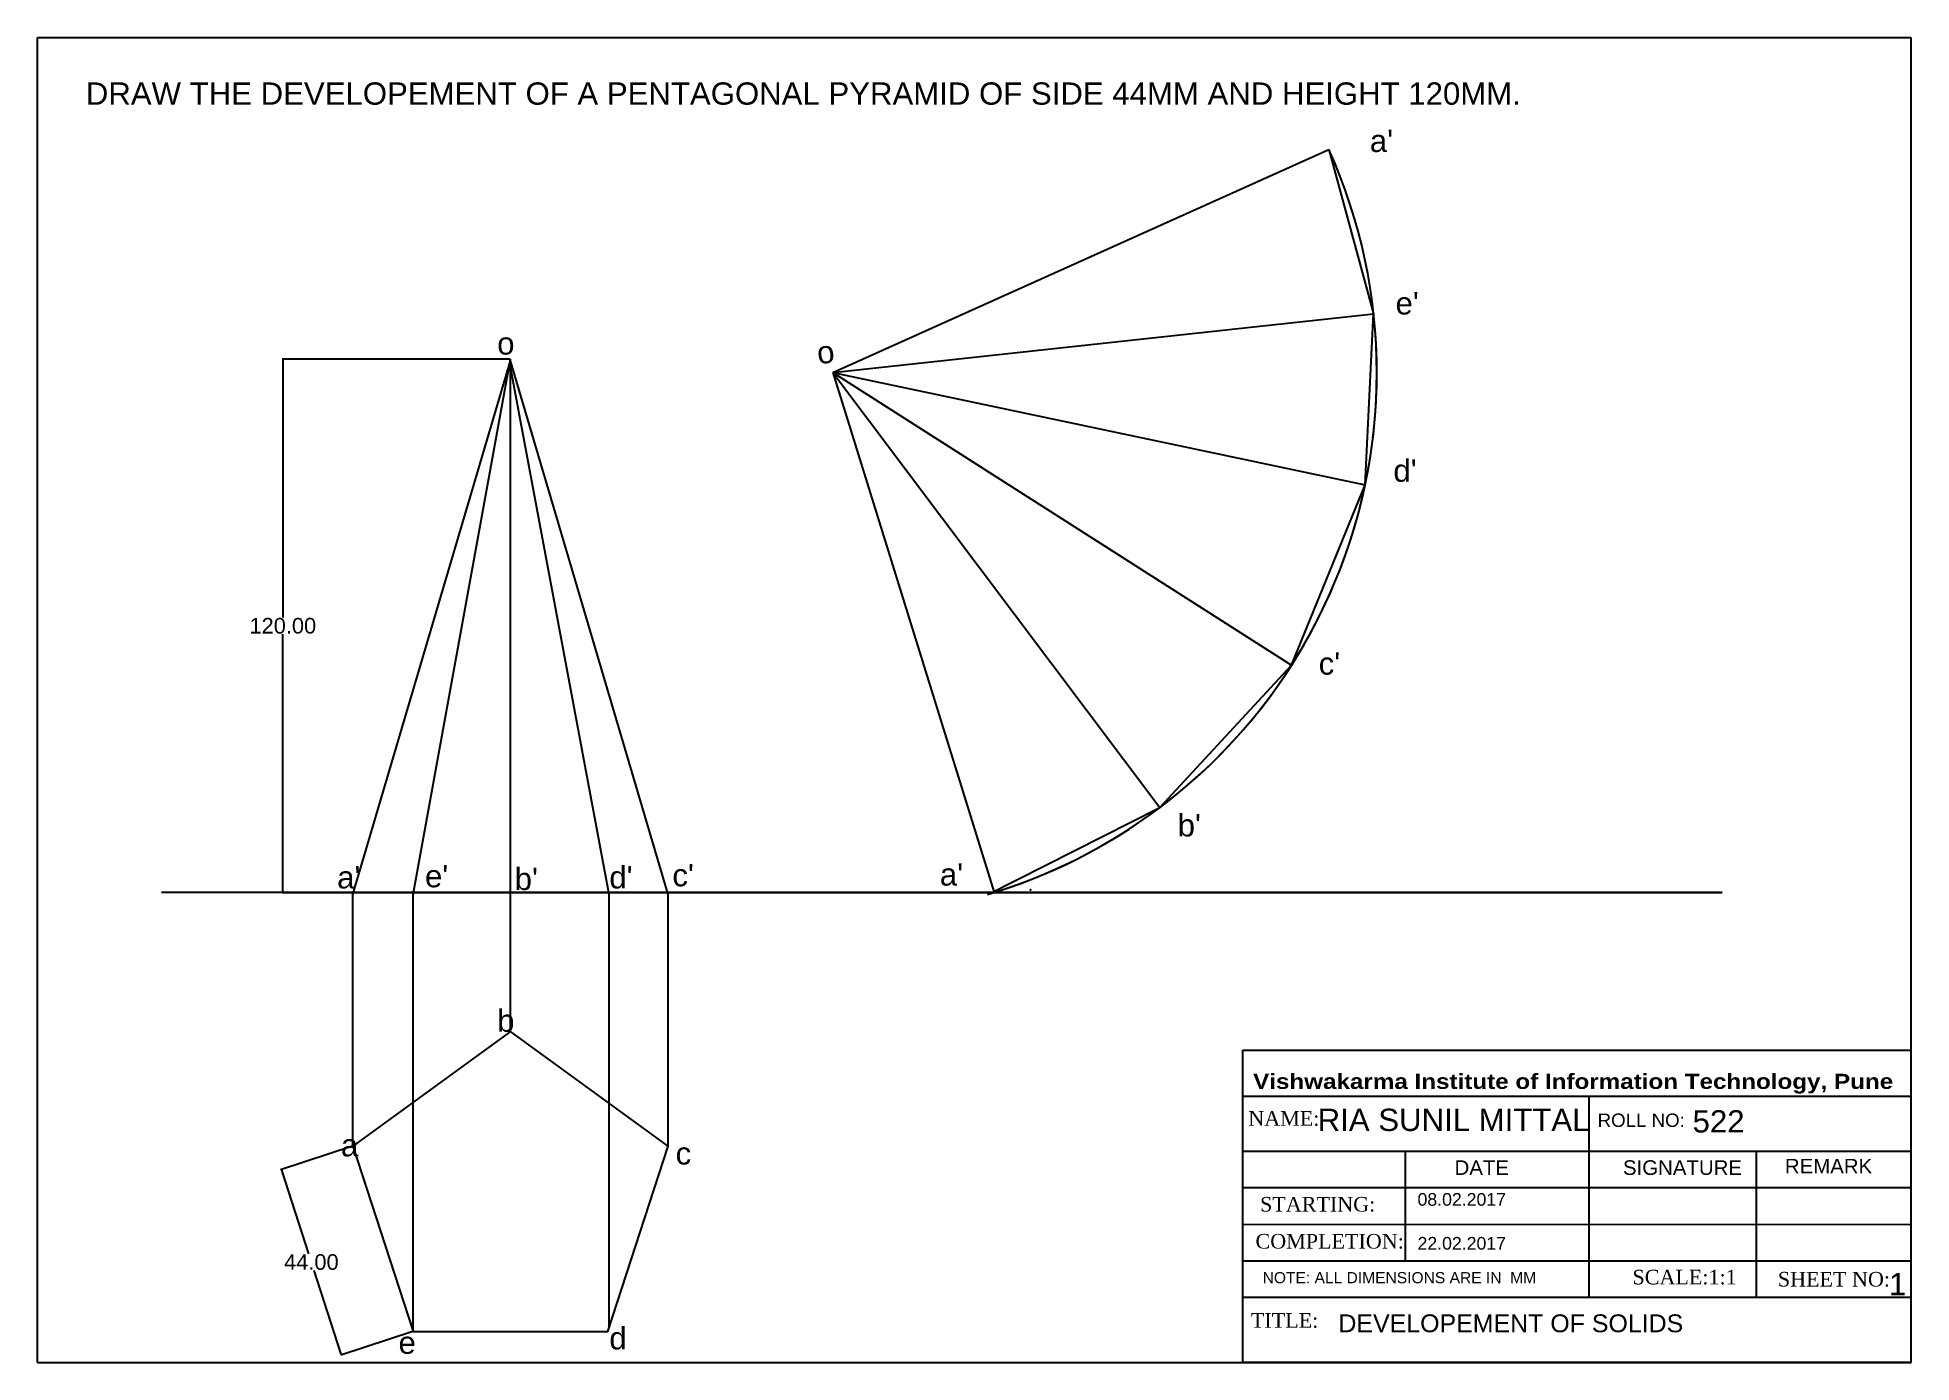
# Model space of a CAD drawing. Header units: inches. Extents: x 0 to 420, y 0 to 297.
import ezdxf

# ---------------------------------------------------------------- set-up
doc = ezdxf.new("R2010")
doc.units = ezdxf.units.IN
doc.header["$MEASUREMENT"] = 0
doc.styles.get("Standard").update_dxf_attribs({"font": 'arial.ttf'})
doc.dimstyles.get("Standard").update_dxf_attribs({"dimtxt": 0.18, "dimasz": 0.18, "dimexe": 0.18, "dimexo": 0.0625, "dimgap": 0.09, "dimtad": 0, "dimtih": 1, "dimtoh": 1, "dimdec": 4, "dimzin": 0, "dimdsep": 46, "dimtxsty": 'Standard', "dimcen": 0.09, "dimadec": 0, "dimazin": 0, "dimtfac": 1, "dimtdec": 4, "dimtofl": 0, "dimtmove": 0, "dimatfit": 3, "dimfxl": 1, "dimtolj": 1, "dimtzin": 0, "dimarcsym": 0})

# ---------------------------------------------------------------- blocks, each defined once
blk = doc.blocks.new('*D1')
at = {"color": 0, "lineweight": -2, "transparency": 16777216}
for p, q in [((70.64, 48.56), (54.48, 43.31)), ((54.7, 43.19), (60.79, 24.47)), ((68.09, 1.99), (62.01, 20.72)), ((84.14, 7.02), (67.97, 1.76))]:
    blk.add_line(p, q, dxfattribs=at)
at = {"color": 0, "transparency": 16777216}
for points in [[(54.73, 43.2), (54.67, 43.19), (54.65, 43.37)], [(68.12, 2), (68.06, 1.98), (68.15, 1.82)]]:
    blk.add_solid(points, dxfattribs=at)
at = {"layer": 'Defpoints', "color": 0, "transparency": 16777216}
for p in [(70.7, 48.58), (84.2, 7.03), (68.15, 1.82)]:
    blk.add_point(p, dxfattribs=at)
at = {"color": 0, "transparency": 16777216, "insert": (61.4, 22.59), "char_height": 0.18, "attachment_point": 5}
blk.add_mtext('\\A1;{\\H19.444x;44.00}', dxfattribs=at)
blk = doc.blocks.new('*D2')
at = {"color": 0, "lineweight": -2, "transparency": 16777216}
for p, q in [((105.98, 224.97), (54.82, 224.97)), ((55, 224.79), (55, 167.09)), ((55, 105.64), (55, 163.34)), ((105.98, 105.46), (54.82, 105.46))]:
    blk.add_line(p, q, dxfattribs=at)
at = {"color": 0, "transparency": 16777216}
for points in [[(54.97, 224.79), (55.03, 224.79), (55, 224.97)], [(54.97, 105.64), (55.03, 105.64), (55, 105.46)]]:
    blk.add_solid(points, dxfattribs=at)
at = {"layer": 'Defpoints', "color": 0, "transparency": 16777216}
for p in [(106.04, 224.97), (55, 105.46), (106.04, 105.46)]:
    blk.add_point(p, dxfattribs=at)
at = {"color": 0, "transparency": 16777216, "insert": (55, 165.21), "char_height": 0.18, "attachment_point": 5}
blk.add_mtext('\\A1;{\\H19.444x;120.00}', dxfattribs=at)

msp = doc.modelspace()

# ---------------------------------------------------------------- linework, layer by layer
for p, q in [((-0.00171, 0.08539), (-0.00171, 297.08539)), ((-0.00171, 297.08539), (419.99829, 297.08539)), ((419.99829, 297.08539), (419.99829, 0.08539)), ((377.69512, 105.46233), (27.80454, 105.46233)), ((55.0014, 105.46233), (377.69512, 105.46233)), ((270.13672, 70.08534), (270.13672, 0.08534)), ((270.13672, 70.08534), (419.99829, 70.08534)), ((347.82348, 59.68649), (347.82348, 47.40394)), ((-0.00171, 0.08539), (419.99829, 0.08539)), ((420.13672, 0.08534), (270.13672, 0.08534))]:
    msp.add_line(p, q)
at = {"color": 6, "transparency": 33554687}
for p, q in [((178.2724, 221.95897), (289.53755, 271.97985)), ((297.65235, 196.85018), (299.54915, 235.14883)), ((70.6962, 104.9669), (106.03764, 224.60145)), ((141.37908, 104.9669), (106.03764, 224.60145)), ((281.13935, 156.38143), (297.65235, 196.85018)), ((251.65113, 124.50341), (281.13935, 156.38143)), ((213.17989, 105.06803), (251.65113, 124.50341))]:
    msp.add_line(p, q, dxfattribs=at)
at = {"color": 6}
for p, q in [((289.53755, 271.97985), (299.54915, 235.14883)), ((178.2724, 221.95897), (214.47399, 105.46233))]:
    msp.add_line(p, q, dxfattribs=at)
at = {"color": 8, "transparency": 33554687}
for q in [(299.54915, 235.14883), (251.65113, 124.50341), (281.13935, 156.38143), (297.65235, 196.85018)]:
    msp.add_line((178.2724, 221.95897), q, dxfattribs=at)
at = {"color": 7, "true_color": 0xffffff, "transparency": 33554687}
for p, q in [((84.19543, 104.9669), (106.03764, 224.9669)), ((128.20098, 104.9669), (105.86434, 224.01482)), ((106.03764, 104.9669), (106.03764, 224.9669))]:
    msp.add_line(p, q, dxfattribs=at)
at = {"color": 18, "true_color": 0x000000, "transparency": 33554687}
for p, q in [((70.6962, 48.58082), (70.6962, 104.9669)), ((84.19543, 7.03447), (84.19543, 104.9669)), ((106.03764, 74.25788), (106.03764, 104.9669)), ((128.20098, 8.02279), (128.20098, 104.9669)), ((141.37908, 48.58082), (141.37908, 104.9669))]:
    msp.add_line(p, q, dxfattribs=at)
at = {"color": 7}
for p, q in [((420.13672, 59.68649), (270.13672, 59.68649)), ((420.13672, 47.40394), (270.13672, 47.40394)), ((306.61304, 47.40394), (306.61304, 22.83882)), ((347.82348, 47.40394), (347.82348, 14.65045)), ((420.13672, 39.21556), (270.13672, 39.21556)), ((420.13672, 30.97713), (270.13672, 31.02683)), ((420.13672, 22.83882), (270.13672, 22.83882)), ((420.13672, 14.65045), (270.13672, 14.65045))]:
    msp.add_line(p, q, dxfattribs=at)
at = {"color": 7, "true_color": 0xffffff}
msp.add_line((385.34107, 47.40394), (385.34107, 14.65045), dxfattribs=at)
at = {"color": 6, "transparency": 33554687}
msp.add_lwpolyline([(106.03764, 74.25788), (70.6962, 48.58082), (84.19543, 7.03447), (127.87985, 7.03447), (141.37908, 48.58082)], close=True, dxfattribs=at)
at = {"color": 18, "true_color": 0x000000}
msp.add_arc((178.2724, 221.95897), 121.9919, 287.2627473, 24.2070015, dxfattribs=at)
at = {"transparency": 33554687}
msp.add_arc((178.2724, 221.95897), 121.9919, 286.522532, 6.2070016, dxfattribs=at)
msp.add_point((222.60987, 106.04568), dxfattribs=at)

# ---------------------------------------------------------------- texts
at = {"color": 51, "true_color": 0xf8f6b0}
for s, p in [('08.02.2017', (309.38768, 35.22749)), ('22.02.2017', (309.38768, 25.38764))]:
    msp.add_text(s, height=2.837543, dxfattribs=at).set_placement(p)
at = {"color": 3, "insert": (10.84423, 287.01791), "char_height": 5, "attachment_point": 1}
msp.add_mtext_dynamic_manual_height_columns('DRAW THE DEVELOPEMENT OF A PENTAGONAL PYRAMID OF SIDE 44MM AND HEIGHT 120MM.', width=388.2992121, gutter_width=1, heights=[0], dxfattribs=at)
at = {"transparency": 33554687, "char_height": 5, "attachment_point": 1}
for s, width, insert in [("a'", 0.8425086, (298.69557, 276.41245)), ('o', 5, (103.05988, 231.01271)), ("d'", 0.0924553, (303.98093, 202.49891)), ("c'", 3.6656674, (287.22775, 159.26009)), ("a'", 0.8425086, (67.17092, 111.34794)), ("d'", 0.0924553, (128.20098, 111.34794)), ("c'", 3.6656674, (142.33637, 111.82075)), ("a'", 0.8425086, (202.29678, 111.99046)), ('b', 0.0455365, (103.04942, 79.21114)), ('a', 0.2956016, (68.0344, 51.29318)), ('e', 3.2590695, (80.93636, 7.03447)), ('d', 1.8936152, (128.20098, 8.02279))]:
    msp.add_mtext_dynamic_manual_height_columns(s, width=width, gutter_width=25, heights=[0], dxfattribs=dict(at, insert=insert))
for s, insert in [("e'", (304.46098, 240.00426)), ("b'", (255.61362, 123.00062)), ("e'", (86.87324, 111.6048)), ("b'", (106.98404, 110.99526)), ('c', (143.06404, 49.45906))]:
    msp.add_mtext(s, dxfattribs=dict(at, insert=insert))
at = {"transparency": 33554687, "insert": (174.48516, 228.83306), "char_height": 5, "attachment_point": 1, "rotation": 6.2070016}
msp.add_mtext('o', dxfattribs=at)
at = {"color": 7, "attachment_point": 1}
for s, insert, char_height, width in [('{\\fArial Black|b0|i0|c0|p34;Vishwakarma Institute of Information Technology, Pune}', (272.52997, 64.799), 3.3932628, 150.1832961), ('{\\fTimes New Roman|b0|i0|c0|p18;NAME:}', (271.45139, 56.42816), 3.2753486, 146.4562519), ('DATE', (317.69255, 45.41013), 3.275349, 10.791), ('SIGNATURE', (355.44429, 45.41013), 3.275349, 10.791), ('REMARK', (391.74385, 45.7391), 3.275349, 10.791), ('{\\fTimes New Roman|b0|i0|c0|p18;STARTING:}', (274.08049, 37.19333), 3.2753486, 10.791), ('{\\fTimes New Roman|b0|i0|c0|p18;COMPLETION:}', (273.06644, 28.90197), 3.2753486, 10.791), ('{\\fTimes New Roman|b0|i0|c0|p18;SCALE:1:1}', (357.57502, 20.86685), 3.2753486, 10.791), ('{\\fTimes New Roman|b0|i0|c0|p18;SHEET NO:}', (390.1684, 20.39094), 3.2753486, 36.0616299), ('{\\fTimes New Roman|b0|i0|c0|p18;TITLE:}', (272.03556, 11.15339), 3.2753486, 177.6465479)]:
    msp.add_mtext(s, dxfattribs=dict(at, insert=insert, char_height=char_height, width=width))
at = {"color": 51, "true_color": 0xf8f6b0, "char_height": 5, "attachment_point": 1}
for s, width, insert in [('RIA SUNIL MITTAL', 96.8691761, (287.00879, 56.97813)), ('522', 27.2517186, (371.05445, 56.64348))]:
    msp.add_mtext_dynamic_manual_height_columns(s, width=width, gutter_width=25, heights=[0], dxfattribs=dict(at, insert=insert))
at = {"insert": (349.75939, 55.8995), "char_height": 3, "attachment_point": 1}
msp.add_mtext_dynamic_manual_height_columns('ROLL NO:', width=20.2526432, gutter_width=25, heights=[0], dxfattribs=at)
at = {"attachment_point": 1}
for s, insert, char_height, width in [('NOTE: ALL DIMENSIONS ARE IN  MM', (274.66179, 20.35168), 2.5, 65.06872), ('1', (415.07023, 20.16272), 5, 3.6687416)]:
    msp.add_mtext(s, dxfattribs=dict(at, insert=insert, char_height=char_height, width=width))
at = {"color": 51, "true_color": 0xf7f281, "insert": (291.65388, 10.871), "char_height": 4, "attachment_point": 1}
msp.add_mtext_dynamic_manual_height_columns('DEVELOPEMENT OF SOLIDS ', width=79.9338577, gutter_width=1, heights=[0], dxfattribs=at)

# ---------------------------------------------------------------- dimensions: what is measured, and where the dimension line sits
at = {"color": 51, "true_color": 0xf8f6b0}
dim = msp.add_linear_dim(base=(55.0014, 105.46233), p1=(106.03764, 224.9669), p2=(106.03764, 105.46233), angle=90, text='{\\H19.444x;120.00}', dimstyle='Standard', dxfattribs=at)
dim.commit()
dim.dimension.update_dxf_attribs({"geometry": '*D2', "text_midpoint": (55.0014, 165.21461)})
dim = msp.add_aligned_dim(p1=(70.6962, 48.58082), p2=(84.19543, 7.03447), distance=-16.87543, text='{\\H19.444x;44.00}', dimstyle='Standard', dxfattribs=at)
dim.commit()
dim.dimension.update_dxf_attribs({"geometry": '*D1', "text_midpoint": (61.39633, 22.59285)})

doc.saveas('drawing.dxf')
